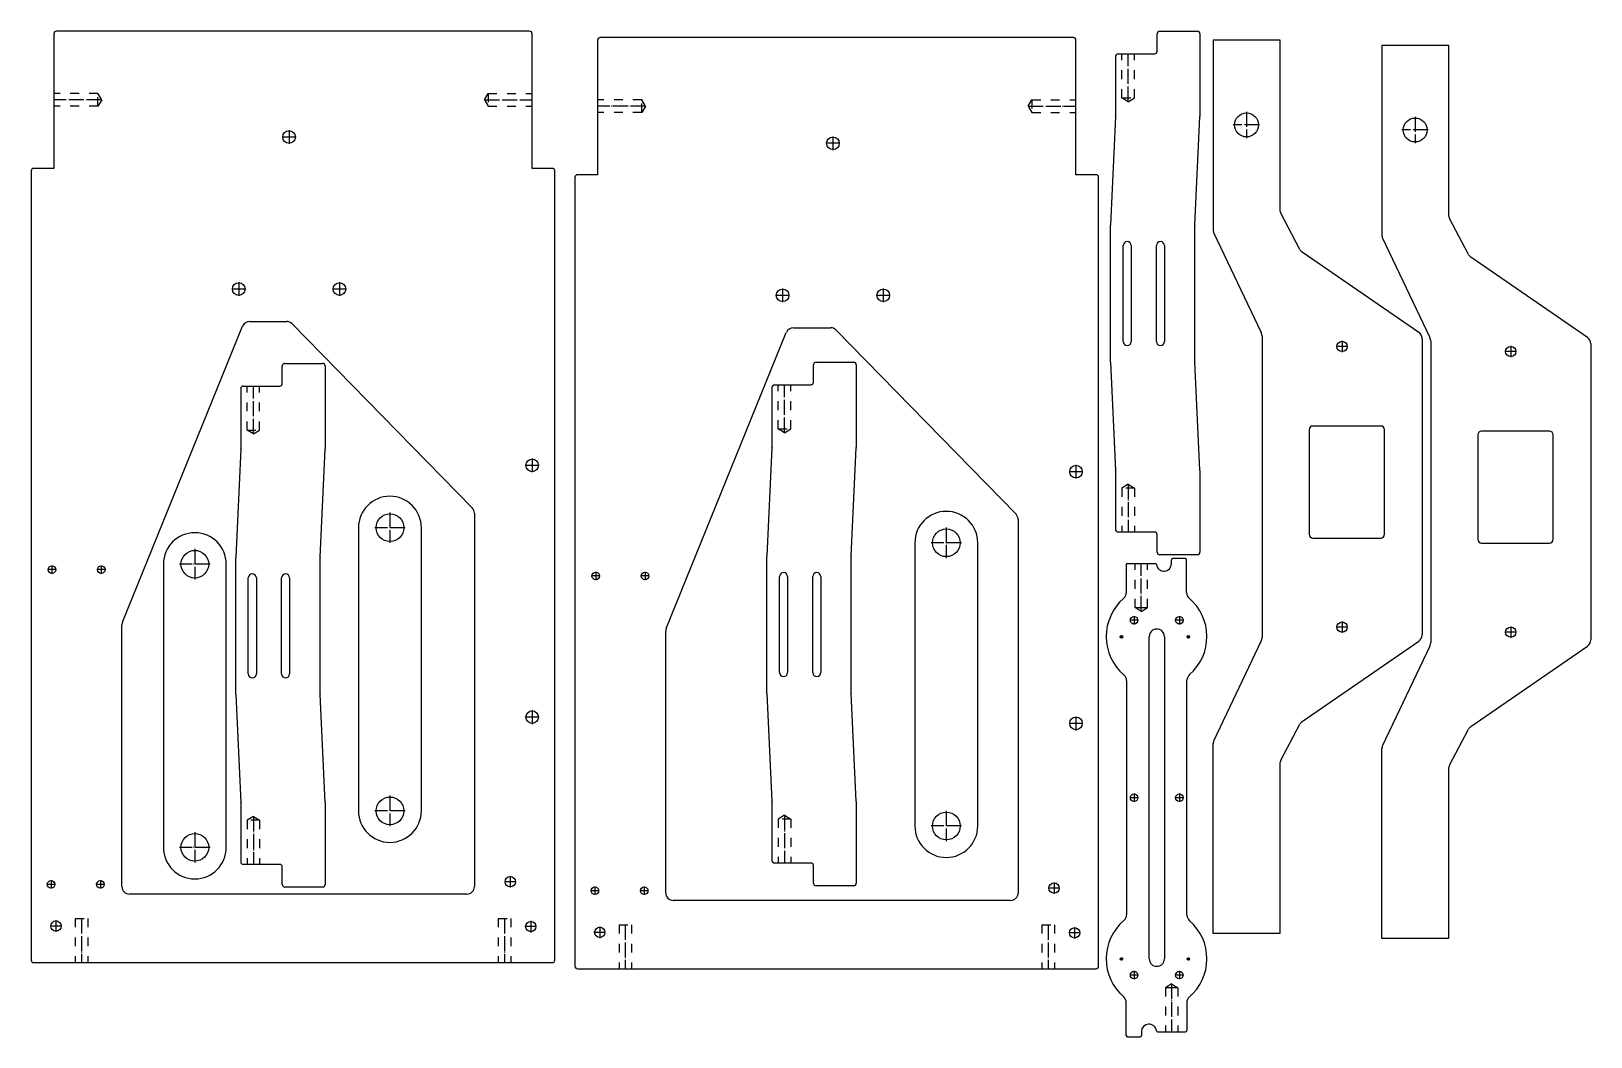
# Model space of a CAD drawing. Header units: millimetres. Extents: x -1774 to 3213, y -1776 to 780.
# Drawn here: x 722 to 1961, y -158 to 641 of the extents above; entities that cross this region are included whole.
import ezdxf

# ---------------------------------------------------------------- set-up
doc = ezdxf.new("R2010")
doc.units = ezdxf.units.MM
doc.linetypes.add('DASHED', pattern=[15, 7, -8])
doc.linetypes.add('DOT_CENTER', pattern=[14, 12, -1, 0, -1])
doc.layers.add('1', color=7, linetype='Continuous')

# ---------------------------------------------------------------- blocks, each defined once
blk = doc.blocks.new('bildschirmplatte_10mm__19', base_point=(1661, -76))
at = {"color": 250, "linetype": 'Continuous'}
for p, q in [((1661, 634), (1714, 634)), ((1661, 634), (1661, 483.1)), ((1714, 634), (1714, 499.1)), ((1729.8, 467.6), (1714.7, 496.3)), ((1661.6, 480.5), (1699.2, 401.5)), ((1824.4, 401.6), (1731.7, 465.4)), ((1699.8, 398.9), (1699.8, 159.1)), ((1827, 396.7), (1827, 161.3)), ((1737.2, 324.3), (1737.2, 241.3)), ((1794.2, 327.3), (1740.2, 327.3)), ((1797.2, 241.3), (1797.2, 324.3)), ((1740.2, 238.3), (1794.2, 238.3)), ((1699.2, 156.5), (1661.6, 77.5)), ((1731.7, 92.6), (1824.4, 156.4)), ((1714.7, 61.7), (1729.8, 90.4)), ((1661, -76), (1661, 74.9)), ((1714, 58.9), (1714, -76)), ((1714, -76), (1661, -76))]:
    blk.add_line(p, q, dxfattribs=at)
for centre, radius in [((1687.5, 566.5), 9.5), ((1763.4, 390.5), 4.1), ((1763.4, 167.5), 4.1)]:
    blk.add_circle(centre, radius, dxfattribs=at)
for centre, radius, start, end in [((1720, 499.1), 6, 180, 207.7346), ((1667, 483.1), 6, 180, 205.4692), ((1735.1, 470.4), 6, 207.7346, 235.4692), ((1693.8, 398.9), 6, 0, 25.4692), ((1821, 396.7), 6, 0, 55.4692), ((1740.2, 324.3), 3, 90, 180), ((1794.2, 324.3), 3, 0, 90), ((1740.2, 241.3), 3, 180, 270), ((1794.2, 241.3), 3, 270, 0), ((1821, 161.3), 6, 304.5308, 0), ((1693.8, 159.1), 6, 334.5308, 0), ((1735.1, 87.6), 6, 124.5308, 152.2654), ((1667, 74.9), 6, 154.5308, 180), ((1720, 58.9), 6, 152.2654, 180)]:
    blk.add_arc(centre, radius, start, end, dxfattribs=at)
at = {"layer": '1', "color": 30, "linetype": 'DOT_CENTER'}
for p, q in [((1687.5, 577), (1687.5, 556.1)), ((1697.9, 566.5), (1677, 566.5)), ((1767.9, 390.5), (1758.9, 390.5)), ((1763.4, 395), (1763.4, 386)), ((1767.9, 167.5), (1758.9, 167.5)), ((1763.4, 172), (1763.4, 163))]:
    blk.add_line(p, q, dxfattribs=at)
blk = doc.blocks.new('Vordans16', base_point=(1744, 279))
blk.add_blockref('bildschirmplatte_10mm__19', (1661, -76))
blk = doc.blocks.new('bildschirmplatte_10mm__20', base_point=(1795, -80))
at = {"color": 250, "linetype": 'Continuous'}
for p, q in [((1795, 630), (1848, 630)), ((1795, 630), (1795, 479.1)), ((1848, 630), (1848, 495.1)), ((1863.8, 463.6), (1848.7, 492.3)), ((1795.6, 476.5), (1833.2, 397.5)), ((1958.4, 397.6), (1865.7, 461.4)), ((1833.8, 394.9), (1833.8, 155.1)), ((1961, 392.7), (1961, 157.3)), ((1928.2, 323.3), (1874.2, 323.3)), ((1871.2, 320.3), (1871.2, 237.3)), ((1931.2, 237.3), (1931.2, 320.3)), ((1874.2, 234.3), (1928.2, 234.3)), ((1833.2, 152.5), (1795.6, 73.5)), ((1865.7, 88.6), (1958.4, 152.4)), ((1848.7, 57.7), (1863.8, 86.4)), ((1795, -80), (1795, 70.9)), ((1848, 54.9), (1848, -80)), ((1848, -80), (1795, -80))]:
    blk.add_line(p, q, dxfattribs=at)
for centre, radius in [((1821.5, 562.5), 9.5), ((1897.4, 386.5), 4.1), ((1897.4, 163.5), 4.1)]:
    blk.add_circle(centre, radius, dxfattribs=at)
for centre, radius, start, end in [((1854, 495.1), 6, 180, 207.7346), ((1801, 479.1), 6, 180, 205.4692), ((1869.1, 466.4), 6, 207.7346, 235.4692), ((1827.8, 394.9), 6, 0, 25.4692), ((1955, 392.7), 6, 0, 55.4692), ((1874.2, 320.3), 3, 90, 180), ((1928.2, 320.3), 3, 0, 90), ((1874.2, 237.3), 3, 180, 270), ((1928.2, 237.3), 3, 270, 0), ((1827.8, 155.1), 6, 334.5308, 0), ((1955, 157.3), 6, 304.5308, 0), ((1869.1, 83.6), 6, 124.5308, 152.2654), ((1801, 70.9), 6, 154.5308, 180), ((1854, 54.9), 6, 152.2654, 180)]:
    blk.add_arc(centre, radius, start, end, dxfattribs=at)
at = {"layer": '1', "color": 30, "linetype": 'DOT_CENTER'}
for p, q in [((1821.5, 573), (1821.5, 552.1)), ((1831.9, 562.5), (1811, 562.5)), ((1901.9, 386.5), (1892.9, 386.5)), ((1897.4, 391), (1897.4, 382)), ((1901.9, 163.5), (1892.9, 163.5)), ((1897.4, 168), (1897.4, 159))]:
    blk.add_line(p, q, dxfattribs=at)
blk = doc.blocks.new('Vordans81', base_point=(1878, 275))
blk.add_blockref('bildschirmplatte_10mm__20', (1795, -80))
blk = doc.blocks.new('dose_409__168', base_point=(1576, -158))
at = {"color": 250, "linetype": 'Continuous'}
for p, q in [((1591.9, 217), (1591.9, 194.8)), ((1592.9, 218), (1598.9, 218)), ((1598.9, 218), (1608.9, 218)), ((1608.9, 218), (1615, 218)), ((1627.9, 218), (1627.9, 221)), ((1638.9, 222), (1628.9, 222)), ((1639.9, 195), (1639.9, 221)), ((1610.2, -96), (1610.2, 160)), ((1622.2, 160), (1622.2, -96)), ((1592.2, 125), (1592.2, -61)), ((1640.2, -61.3), (1640.2, 125.3)), ((1592, -157), (1592, -130.9)), ((1640, -130.9), (1640, -153)), ((1593, -158), (1603, -158)), ((1604, -154), (1604, -157)), ((1616.9, -154), (1623, -154)), ((1623, -154), (1633, -154)), ((1633, -154), (1639, -154))]:
    blk.add_line(p, q, dxfattribs=at)
at = {"color": 160, "linetype": 'DASHED'}
for p, q in [((1598.9, 183), (1598.9, 218)), ((1608.9, 183), (1608.9, 218)), ((1598.9, 183), (1603.9, 183)), ((1603.9, 180), (1598.9, 183)), ((1603.9, 183), (1608.9, 183)), ((1603.9, 180), (1608.9, 183)), ((1628, -116), (1623, -119)), ((1628, -119), (1623, -119)), ((1623, -119), (1623, -154)), ((1628, -116), (1633, -119)), ((1633, -119), (1628, -119)), ((1633, -119), (1633, -154))]:
    blk.add_line(p, q, dxfattribs=at)
at = {"color": 250, "linetype": 'Continuous'}
for centre, radius in [((1598.2, 173), 3), ((1634.2, 173), 3), ((1588.1, 159.8), 1), ((1641.3, 159.8), 1), ((1598.2, 32), 3), ((1634.2, 32), 3), ((1588.1, -96.2), 1), ((1641.3, -96.2), 1), ((1598.2, -109), 3), ((1634.2, -109), 3)]:
    blk.add_circle(centre, radius, dxfattribs=at)
for centre, radius, start, end in [((1592.9, 217), 1, 90, 180), ((1615, 217), 1, 8.2132, 90), ((1621.9, 218), 6, 188.2132, 360), ((1628.9, 221), 1, 90, 180), ((1638.9, 221), 1, 0, 90), ((1616, 160), 40, 130.8629, 229.6075), ((1585.9, 194.8), 6, 310.8629, 0), ((1645.9, 195), 6, 180, 229.4511), ((1616, 160), 40, 311.0204, 49.4511), ((1616.2, 160), 6, 0, 180), ((1586.2, 125), 6, 0, 49.6075), ((1646.2, 125.3), 6, 131.0204, 180), ((1586.2, -61), 6, 310.3925, 0), ((1646.2, -61.3), 6, 180, 228.9796), ((1616, -96), 40, 130.3925, 229.2943), ((1616, -96), 40, 310.7057, 48.9796), ((1616.2, -96), 6, 180, 0), ((1586, -130.9), 6, 360, 49.2943), ((1646, -130.9), 6, 130.7057, 180), ((1610, -154), 6, 8.2132, 180), ((1593, -157), 1, 180, 270), ((1603, -157), 1, 270, 0), ((1616.9, -153), 1, 188.2132, 270), ((1639, -153), 1, 270, 0)]:
    blk.add_arc(centre, radius, start, end, dxfattribs=at)
at = {"layer": '1', "color": 30, "linetype": 'DOT_CENTER'}
for p, q in [((1603.9, 180), (1603.9, 218)), ((1598.2, 176.3), (1598.2, 169.7)), ((1634.2, 176.3), (1634.2, 169.7)), ((1601.5, 173), (1594.9, 173)), ((1637.5, 173), (1630.9, 173)), ((1589.2, 159.8), (1587, 159.8)), ((1588.1, 160.9), (1588.1, 158.7)), ((1642.4, 159.8), (1640.2, 159.8)), ((1641.3, 160.9), (1641.3, 158.7)), ((1601.5, 32), (1594.9, 32)), ((1598.2, 35.3), (1598.2, 28.7)), ((1637.5, 32), (1630.9, 32)), ((1634.2, 35.3), (1634.2, 28.7)), ((1589.2, -96.2), (1587, -96.2)), ((1588.1, -95.1), (1588.1, -97.3)), ((1642.4, -96.2), (1640.2, -96.2)), ((1641.3, -95.1), (1641.3, -97.3)), ((1601.5, -109), (1594.9, -109)), ((1598.2, -105.7), (1598.2, -112.3)), ((1637.5, -109), (1630.9, -109)), ((1634.2, -105.7), (1634.2, -112.3)), ((1628, -116), (1628, -154))]:
    blk.add_line(p, q, dxfattribs=at)
blk = doc.blocks.new('Vordans45', base_point=(1616, 32))
blk.add_blockref('dose_409__168', (1576, -158))
blk = doc.blocks.new('seitenplatte__189', base_point=(722, -99))
at = {"color": 250, "linetype": 'Continuous'}
for p, q in [((740, 639), (740, 591.5)), ((1118, 641), (742, 641)), ((1120, 591.5), (1120, 639)), ((740, 591.5), (740, 581.5)), ((1120, 581.5), (1120, 591.5)), ((740, 581.5), (740, 532)), ((1120, 532), (1120, 581.5)), ((722, 530), (722, -97)), ((740, 532), (724, 532)), ((1136, 532), (1120, 532)), ((1138, -97), (1138, 530)), ((895.5, 410.4), (925, 410.4)), ((794.5, 171.5), (889.9, 406.7)), ((929.3, 408.6), (1072.4, 262.2)), ((1074.1, 258), (1074.1, -38.6)), ((794.1, -38.6), (794.1, 169.3)), ((1068.1, -44.6), (800.1, -44.6)), ((724, -99), (757, -99)), ((757, -99), (767, -99)), ((767, -99), (1093, -99)), ((1093, -99), (1103, -99)), ((1103, -99), (1136, -99))]:
    blk.add_line(p, q, dxfattribs=at)
at = {"color": 160, "linetype": 'DASHED'}
for p, q in [((775, 591.5), (740, 591.5)), ((775, 581.5), (775, 591.5)), ((778, 586.5), (775, 591.5)), ((778, 586.5), (775, 581.5)), ((1082, 586.5), (1085, 591.5)), ((1082, 586.5), (1085, 581.5)), ((1085, 591.5), (1085, 581.5)), ((1085, 591.5), (1120, 591.5)), ((775, 581.5), (740, 581.5)), ((1085, 581.5), (1120, 581.5)), ((757, -64), (757, -99)), ((757, -64), (767, -64)), ((767, -64), (767, -99)), ((1093, -64), (1103, -64)), ((1093, -64), (1093, -99)), ((1103, -64), (1103, -99))]:
    blk.add_line(p, q, dxfattribs=at)
at = {"color": 250, "linetype": 'Continuous'}
for centre, radius in [((926.9, 556.9), 5), ((886.9, 436.1), 5), ((966.9, 436.1), 5), ((1120, 296), 5), ((738.5, 213.2), 3), ((777.7, 213.2), 3), ((1120, 96), 5), ((737.8, -36.9), 3), ((777, -36.9), 3), ((1102.6, -34.8), 4.1), ((741.7, -70), 4.1), ((1118.9, -70.4), 4.1)]:
    blk.add_circle(centre, radius, dxfattribs=at)
for centre, radius, start, end in [((742, 639), 2, 90, 180), ((1118, 639), 2, 0, 90), ((724, 530), 2, 90, 180), ((1136, 530), 2, 0, 90), ((895.5, 404.4), 6, 90, 157.921), ((925, 404.4), 6, 44.3349, 90), ((1068.1, 258), 6, 0, 44.3349), ((800.1, 169.3), 6, 157.921, 180), ((800.1, -38.6), 6, 180, 270), ((1068.1, -38.6), 6, 270, 0), ((724, -97), 2, 180, 270), ((1136, -97), 2, 270, 0)]:
    blk.add_arc(centre, radius, start, end, dxfattribs=at)
at = {"layer": '1', "color": 30, "linetype": 'DOT_CENTER'}
for p, q in [((778, 586.5), (740, 586.5)), ((1082, 586.5), (1120, 586.5)), ((926.9, 562.4), (926.9, 551.4)), ((932.4, 556.9), (921.4, 556.9)), ((892.4, 436.1), (881.4, 436.1)), ((886.9, 441.6), (886.9, 430.6)), ((972.4, 436.1), (961.4, 436.1)), ((966.9, 441.6), (966.9, 430.6)), ((1120, 301.5), (1120, 290.5)), ((1125.5, 296), (1114.5, 296)), ((741.8, 213.2), (735.2, 213.2)), ((738.5, 216.5), (738.5, 209.9)), ((781, 213.2), (774.4, 213.2)), ((777.7, 216.5), (777.7, 209.9)), ((1120, 101.5), (1120, 90.5)), ((1125.5, 96), (1114.5, 96)), ((741.1, -36.9), (734.5, -36.9)), ((737.8, -33.6), (737.8, -40.2)), ((780.3, -36.9), (773.7, -36.9)), ((777, -33.6), (777, -40.2)), ((1107.1, -34.8), (1098.1, -34.8)), ((1102.6, -30.3), (1102.6, -39.3)), ((746.2, -70), (737.1, -70)), ((741.7, -65.4), (741.7, -74.5)), ((762, -64), (762, -99)), ((1098, -64), (1098, -99)), ((1123.5, -70.4), (1114.4, -70.4)), ((1118.9, -65.9), (1118.9, -75))]:
    blk.add_line(p, q, dxfattribs=at)
blk = doc.blocks.new('Vordans149', base_point=(930, 271))
blk.add_blockref('seitenplatte__189', (722, -99))
blk = doc.blocks.new('seitenplatte__190', base_point=(1154, -104))
at = {"color": 250, "linetype": 'Continuous'}
for p, q in [((1172, 634), (1172, 586.5)), ((1550, 636), (1174, 636)), ((1552, 586.5), (1552, 634)), ((1172, 586.5), (1172, 576.5)), ((1552, 576.5), (1552, 586.5)), ((1172, 576.5), (1172, 527)), ((1552, 527), (1552, 576.5)), ((1154, 525), (1154, -102)), ((1172, 527), (1156, 527)), ((1568, 527), (1552, 527)), ((1570, -102), (1570, 525)), ((1226.5, 166.5), (1321.9, 401.7)), ((1327.5, 405.4), (1357, 405.4)), ((1361.3, 403.6), (1504.4, 257.2)), ((1506.1, 253), (1506.1, -43.6)), ((1226.1, -43.6), (1226.1, 164.3)), ((1500.1, -49.6), (1232.1, -49.6)), ((1156, -104), (1189, -104)), ((1189, -104), (1199, -104)), ((1199, -104), (1525, -104)), ((1525, -104), (1535, -104)), ((1535, -104), (1568, -104))]:
    blk.add_line(p, q, dxfattribs=at)
at = {"color": 160, "linetype": 'DASHED'}
for p, q in [((1207, 586.5), (1172, 586.5)), ((1207, 576.5), (1207, 586.5)), ((1210, 581.5), (1207, 586.5)), ((1514, 581.5), (1517, 586.5)), ((1517, 586.5), (1517, 576.5)), ((1517, 586.5), (1552, 586.5)), ((1207, 576.5), (1172, 576.5)), ((1210, 581.5), (1207, 576.5)), ((1514, 581.5), (1517, 576.5)), ((1517, 576.5), (1552, 576.5)), ((1189, -69), (1189, -104)), ((1189, -69), (1199, -69)), ((1199, -69), (1199, -104)), ((1525, -69), (1535, -69)), ((1525, -69), (1525, -104)), ((1535, -69), (1535, -104))]:
    blk.add_line(p, q, dxfattribs=at)
at = {"color": 250, "linetype": 'Continuous'}
for centre, radius in [((1358.9, 551.9), 5), ((1318.9, 431.1), 5), ((1398.9, 431.1), 5), ((1552, 291), 5), ((1170.5, 208.2), 3), ((1209.7, 208.2), 3), ((1552, 91), 5), ((1534.6, -39.8), 4.1), ((1169.8, -41.9), 3), ((1209, -41.9), 3), ((1173.7, -75), 4.1), ((1550.9, -75.4), 4.1)]:
    blk.add_circle(centre, radius, dxfattribs=at)
for centre, radius, start, end in [((1174, 634), 2, 90, 180), ((1550, 634), 2, 0, 90), ((1156, 525), 2, 90, 180), ((1568, 525), 2, 0, 90), ((1327.5, 399.4), 6, 90, 157.921), ((1357, 399.4), 6, 44.3349, 90), ((1500.1, 253), 6, 0, 44.3349), ((1232.1, 164.3), 6, 157.921, 180), ((1232.1, -43.6), 6, 180, 270), ((1500.1, -43.6), 6, 270, 0), ((1156, -102), 2, 180, 270), ((1568, -102), 2, 270, 0)]:
    blk.add_arc(centre, radius, start, end, dxfattribs=at)
at = {"layer": '1', "color": 30, "linetype": 'DOT_CENTER'}
for p, q in [((1210, 581.5), (1172, 581.5)), ((1514, 581.5), (1552, 581.5)), ((1364.4, 551.9), (1353.4, 551.9)), ((1358.9, 557.4), (1358.9, 546.4)), ((1318.9, 436.6), (1318.9, 425.6)), ((1398.9, 436.6), (1398.9, 425.6)), ((1324.4, 431.1), (1313.4, 431.1)), ((1404.4, 431.1), (1393.4, 431.1)), ((1557.5, 291), (1546.5, 291)), ((1552, 296.5), (1552, 285.5)), ((1170.5, 211.5), (1170.5, 204.9)), ((1209.7, 211.5), (1209.7, 204.9)), ((1173.8, 208.2), (1167.2, 208.2)), ((1213, 208.2), (1206.4, 208.2)), ((1557.5, 91), (1546.5, 91)), ((1552, 96.5), (1552, 85.5)), ((1534.6, -35.3), (1534.6, -44.3)), ((1173.1, -41.9), (1166.5, -41.9)), ((1169.8, -38.6), (1169.8, -45.2)), ((1212.3, -41.9), (1205.7, -41.9)), ((1209, -38.6), (1209, -45.2)), ((1539.1, -39.8), (1530.1, -39.8)), ((1173.7, -70.4), (1173.7, -79.5)), ((1194, -69), (1194, -104)), ((1530, -69), (1530, -104)), ((1550.9, -70.9), (1550.9, -80)), ((1178.2, -75), (1169.1, -75)), ((1555.5, -75.4), (1546.4, -75.4))]:
    blk.add_line(p, q, dxfattribs=at)
blk = doc.blocks.new('Vordans150', base_point=(1362, 266))
blk.add_blockref('seitenplatte__190', (1154, -104))
blk = doc.blocks.new('hebel_kurz_104__201', base_point=(982, -3.5))
at = {"color": 250, "linetype": 'Continuous'}
for p, q in [((982, 246.5), (982, 21.5)), ((1032, 21.5), (1032, 246.5))]:
    blk.add_line(p, q, dxfattribs=at)
for centre in [(1007, 246.5), (1007, 21.5)]:
    blk.add_circle(centre, 11, dxfattribs=at)
for centre, start, end in [((1007, 246.5), 0, 180), ((1007, 21.5), 180, 0)]:
    blk.add_arc(centre, 25, start, end, dxfattribs=at)
at = {"layer": '1', "color": 30, "linetype": 'DOT_CENTER'}
for p, q in [((1007, 258.6), (1007, 234.4)), ((1019.1, 246.5), (994.9, 246.5)), ((1007, 33.6), (1007, 9.4)), ((1019.1, 21.5), (994.9, 21.5))]:
    blk.add_line(p, q, dxfattribs=at)
blk = doc.blocks.new('Vordans9', base_point=(1007, 134))
blk.add_blockref('hebel_kurz_104__201', (982, -3.5))
blk = doc.blocks.new('hebel_kurz_104__202', base_point=(827, -32.5))
at = {"color": 250, "linetype": 'Continuous'}
for p, q in [((827, 217.5), (827, -7.5)), ((877, -7.5), (877, 217.5))]:
    blk.add_line(p, q, dxfattribs=at)
for centre in [(852, 217.5), (852, -7.5)]:
    blk.add_circle(centre, 11, dxfattribs=at)
for centre, start, end in [((852, 217.5), 0, 180), ((852, -7.5), 180, 0)]:
    blk.add_arc(centre, 25, start, end, dxfattribs=at)
at = {"layer": '1', "color": 30, "linetype": 'DOT_CENTER'}
for p, q in [((852, 229.6), (852, 205.4)), ((864.1, 217.5), (839.9, 217.5)), ((852, 4.6), (852, -19.6)), ((864.1, -7.5), (839.9, -7.5))]:
    blk.add_line(p, q, dxfattribs=at)
blk = doc.blocks.new('Vordans8', base_point=(852, 105))
blk.add_blockref('hebel_kurz_104__202', (827, -32.5))
blk = doc.blocks.new('hebel_kurz_104__206', base_point=(1424, -15.5))
at = {"color": 250, "linetype": 'Continuous'}
for p, q in [((1424, 234.5), (1424, 9.5)), ((1474, 9.5), (1474, 234.5))]:
    blk.add_line(p, q, dxfattribs=at)
for centre in [(1449, 234.5), (1449, 9.5)]:
    blk.add_circle(centre, 11, dxfattribs=at)
for centre, start, end in [((1449, 234.5), 0, 180), ((1449, 9.5), 180, 0)]:
    blk.add_arc(centre, 25, start, end, dxfattribs=at)
at = {"layer": '1', "color": 30, "linetype": 'DOT_CENTER'}
for p, q in [((1449, 246.6), (1449, 222.4)), ((1461.1, 234.5), (1436.9, 234.5)), ((1449, 21.6), (1449, -2.6)), ((1461.1, 9.5), (1436.9, 9.5))]:
    blk.add_line(p, q, dxfattribs=at)
blk = doc.blocks.new('Vordans4', base_point=(1449, 122))
blk.add_blockref('hebel_kurz_104__206', (1424, -15.5))
blk = doc.blocks.new('kamerabefestigung_300__214', base_point=(1579.5, 225))
at = {"color": 250, "linetype": 'Continuous'}
for p, q in [((1616.5, 625), (1616.5, 639)), ((1618.5, 641), (1648.5, 641)), ((1650.5, 639), (1650.5, 573.1)), ((1583.5, 621), (1583.5, 573.1)), ((1585.5, 623), (1588.5, 623)), ((1588.5, 623), (1598.5, 623)), ((1598.5, 623), (1614.5, 623)), ((1583.5, 572.9), (1579.5, 487.1)), ((1646.5, 487.1), (1650.5, 572.9)), ((1579.5, 378.1), (1579.5, 486.9)), ((1646.5, 378.1), (1646.5, 486.9)), ((1589.5, 394.4), (1589.5, 470.6)), ((1595.9, 470.6), (1595.9, 394.4)), ((1615.9, 394.4), (1615.9, 470.6)), ((1622.3, 470.6), (1622.3, 394.4)), ((1579.5, 377.9), (1583.5, 292.1)), ((1650.5, 292.1), (1646.5, 377.9)), ((1583.5, 291.9), (1583.5, 245)), ((1650.5, 291.9), (1650.5, 227)), ((1588.5, 243), (1585.5, 243)), ((1598.5, 243), (1588.5, 243)), ((1614.5, 243), (1598.5, 243)), ((1616.5, 227), (1616.5, 241)), ((1648.5, 225), (1618.5, 225))]:
    blk.add_line(p, q, dxfattribs=at)
at = {"color": 160, "linetype": 'DASHED'}
for p, q in [((1588.5, 588), (1588.5, 623)), ((1598.5, 588), (1598.5, 623)), ((1593.5, 585), (1588.5, 588)), ((1588.5, 588), (1598.5, 588)), ((1593.5, 585), (1598.5, 588)), ((1593.5, 281), (1588.5, 278)), ((1598.5, 278), (1588.5, 278)), ((1588.5, 278), (1588.5, 243)), ((1593.5, 281), (1598.5, 278)), ((1598.5, 278), (1598.5, 243))]:
    blk.add_line(p, q, dxfattribs=at)
at = {"color": 250, "linetype": 'Continuous'}
for centre, radius, start, end in [((1618.5, 639), 2, 90, 180), ((1648.5, 639), 2, 0, 90), ((1585.5, 621), 2, 90, 180), ((1614.5, 625), 2, 270, 0), ((1577.5, 573.1), 6, 357.337, 0), ((1644.5, 573.1), 6, 357.337, 0), ((1585.5, 486.9), 6, 177.337, 180), ((1652.5, 486.9), 6, 177.337, 180), ((1592.7, 470.6), 3.2, 0, 180), ((1619.1, 470.6), 3.2, 0, 180), ((1592.7, 394.4), 3.2, 180, 360), ((1619.1, 394.4), 3.2, 180, 0), ((1585.5, 378.1), 6, 180, 182.663), ((1652.5, 378.1), 6, 180, 182.663), ((1577.5, 291.9), 6, 0, 2.663), ((1644.5, 291.9), 6, 0, 2.663), ((1585.5, 245), 2, 180, 270), ((1614.5, 241), 2, 0, 90), ((1618.5, 227), 2, 180, 270), ((1648.5, 227), 2, 270, 0)]:
    blk.add_arc(centre, radius, start, end, dxfattribs=at)
at = {"layer": '1', "color": 30, "linetype": 'DOT_CENTER'}
for p, q in [((1593.5, 585), (1593.5, 623)), ((1593.5, 281), (1593.5, 243))]:
    blk.add_line(p, q, dxfattribs=at)
blk = doc.blocks.new('Vordans165', base_point=(1615, 433))
blk.add_blockref('kamerabefestigung_300__214', (1579.5, 225))
blk = doc.blocks.new('kamerabefestigung_300__216', base_point=(1306.5, -38))
at = {"color": 250, "linetype": 'Continuous'}
for p, q in [((1343.5, 362), (1343.5, 376)), ((1345.5, 378), (1375.5, 378)), ((1377.5, 376), (1377.5, 310.1)), ((1312.5, 360), (1315.5, 360)), ((1315.5, 360), (1325.5, 360)), ((1325.5, 360), (1341.5, 360)), ((1310.5, 358), (1310.5, 310.1)), ((1310.5, 309.9), (1306.5, 224.1)), ((1373.5, 224.1), (1377.5, 309.9)), ((1306.5, 115.1), (1306.5, 223.9)), ((1373.5, 115.1), (1373.5, 223.9)), ((1316.5, 131.4), (1316.5, 207.6)), ((1322.9, 207.6), (1322.9, 131.4)), ((1342.9, 131.4), (1342.9, 207.6)), ((1349.3, 207.6), (1349.3, 131.4)), ((1306.5, 114.9), (1310.5, 29.1)), ((1377.5, 29.1), (1373.5, 114.9)), ((1310.5, 28.9), (1310.5, -18)), ((1377.5, 28.9), (1377.5, -36)), ((1315.5, -20), (1312.5, -20)), ((1325.5, -20), (1315.5, -20)), ((1341.5, -20), (1325.5, -20)), ((1343.5, -36), (1343.5, -22)), ((1375.5, -38), (1345.5, -38))]:
    blk.add_line(p, q, dxfattribs=at)
at = {"color": 160, "linetype": 'DASHED'}
for p, q in [((1315.5, 325), (1315.5, 360)), ((1325.5, 325), (1325.5, 360)), ((1320.5, 322), (1315.5, 325)), ((1315.5, 325), (1325.5, 325)), ((1320.5, 322), (1325.5, 325)), ((1320.5, 18), (1315.5, 15)), ((1325.5, 15), (1315.5, 15)), ((1315.5, 15), (1315.5, -20)), ((1320.5, 18), (1325.5, 15)), ((1325.5, 15), (1325.5, -20))]:
    blk.add_line(p, q, dxfattribs=at)
at = {"color": 250, "linetype": 'Continuous'}
for centre, radius, start, end in [((1345.5, 376), 2, 90, 180), ((1375.5, 376), 2, 0, 90), ((1312.5, 358), 2, 90, 180), ((1341.5, 362), 2, 270, 0), ((1304.5, 310.1), 6, 357.337, 0), ((1371.5, 310.1), 6, 357.337, 360), ((1312.5, 223.9), 6, 177.337, 180), ((1379.5, 223.9), 6, 177.337, 180), ((1319.7, 207.6), 3.2, 0, 180), ((1346.1, 207.6), 3.2, 0, 180), ((1319.7, 131.4), 3.2, 180, 360), ((1346.1, 131.4), 3.2, 180, 0), ((1312.5, 115.1), 6, 180, 182.663), ((1379.5, 115.1), 6, 180, 182.663), ((1304.5, 28.9), 6, 0, 2.663), ((1371.5, 28.9), 6, 0, 2.663), ((1312.5, -18), 2, 180, 270), ((1341.5, -22), 2, 0, 90), ((1345.5, -36), 2, 180, 270), ((1375.5, -36), 2, 270, 0)]:
    blk.add_arc(centre, radius, start, end, dxfattribs=at)
at = {"layer": '1', "color": 30, "linetype": 'DOT_CENTER'}
for p, q in [((1320.5, 322), (1320.5, 360)), ((1320.5, 18), (1320.5, -20))]:
    blk.add_line(p, q, dxfattribs=at)
blk = doc.blocks.new('Vordans163', base_point=(1342, 170))
blk.add_blockref('kamerabefestigung_300__216', (1306.5, -38))
blk = doc.blocks.new('kamerabefestigung_300__218', base_point=(884.5, -39))
at = {"color": 250, "linetype": 'Continuous'}
for p, q in [((921.5, 361), (921.5, 375)), ((923.5, 377), (953.5, 377)), ((955.5, 375), (955.5, 309.1)), ((888.5, 357), (888.5, 309.1)), ((890.5, 359), (893.5, 359)), ((893.5, 359), (903.5, 359)), ((903.5, 359), (919.5, 359)), ((888.5, 308.9), (884.5, 223.1)), ((951.5, 223.1), (955.5, 308.9)), ((884.5, 114.1), (884.5, 222.9)), ((951.5, 114.1), (951.5, 222.9)), ((894.5, 130.4), (894.5, 206.6)), ((900.9, 206.6), (900.9, 130.4)), ((920.9, 130.4), (920.9, 206.6)), ((927.3, 206.6), (927.3, 130.4)), ((884.5, 113.9), (888.5, 28.1)), ((955.5, 28.1), (951.5, 113.9)), ((888.5, 27.9), (888.5, -19)), ((955.5, 27.9), (955.5, -37)), ((893.5, -21), (890.5, -21)), ((903.5, -21), (893.5, -21)), ((919.5, -21), (903.5, -21)), ((921.5, -37), (921.5, -23)), ((953.5, -39), (923.5, -39))]:
    blk.add_line(p, q, dxfattribs=at)
at = {"color": 160, "linetype": 'DASHED'}
for p, q in [((893.5, 324), (893.5, 359)), ((903.5, 324), (903.5, 359)), ((898.5, 321), (893.5, 324)), ((893.5, 324), (903.5, 324)), ((898.5, 321), (903.5, 324)), ((898.5, 17), (893.5, 14)), ((903.5, 14), (893.5, 14)), ((893.5, 14), (893.5, -21)), ((898.5, 17), (903.5, 14)), ((903.5, 14), (903.5, -21))]:
    blk.add_line(p, q, dxfattribs=at)
at = {"color": 250, "linetype": 'Continuous'}
for centre, radius, start, end in [((923.5, 375), 2, 90, 180), ((953.5, 375), 2, 0, 90), ((919.5, 361), 2, 270, 0), ((890.5, 357), 2, 90, 180), ((882.5, 309.1), 6, 357.337, 0), ((949.5, 309.1), 6, 357.337, 0), ((890.5, 222.9), 6, 177.337, 180), ((957.5, 222.9), 6, 177.337, 180), ((897.7, 206.6), 3.2, 0, 180), ((924.1, 206.6), 3.2, 0, 180), ((897.7, 130.4), 3.2, 180, 360), ((924.1, 130.4), 3.2, 180, 0), ((890.5, 114.1), 6, 180, 182.663), ((957.5, 114.1), 6, 180, 182.663), ((882.5, 27.9), 6, 0, 2.663), ((949.5, 27.9), 6, 0, 2.663), ((890.5, -19), 2, 180, 270), ((919.5, -23), 2, 0, 90), ((923.5, -37), 2, 180, 270), ((953.5, -37), 2, 270, 0)]:
    blk.add_arc(centre, radius, start, end, dxfattribs=at)
at = {"layer": '1', "color": 30, "linetype": 'DOT_CENTER'}
for p, q in [((898.5, 321), (898.5, 359)), ((898.5, 17), (898.5, -21))]:
    blk.add_line(p, q, dxfattribs=at)
blk = doc.blocks.new('Vordans161', base_point=(920, 169))
blk.add_blockref('kamerabefestigung_300__218', (884.5, -39))

msp = doc.modelspace()

# ---------------------------------------------------------------- block references
for name, p in [('Vordans149', (930, 271)), ('Vordans150', (1362, 266)), ('Vordans165', (1615, 433)), ('Vordans16', (1744, 279)), ('Vordans81', (1878, 275)), ('Vordans161', (920, 169)), ('Vordans163', (1342, 170)), ('Vordans9', (1007, 134)), ('Vordans4', (1449, 122)), ('Vordans8', (852, 105)), ('Vordans45', (1616, 32))]:
    msp.add_blockref(name, p)

doc.saveas('drawing.dxf')
